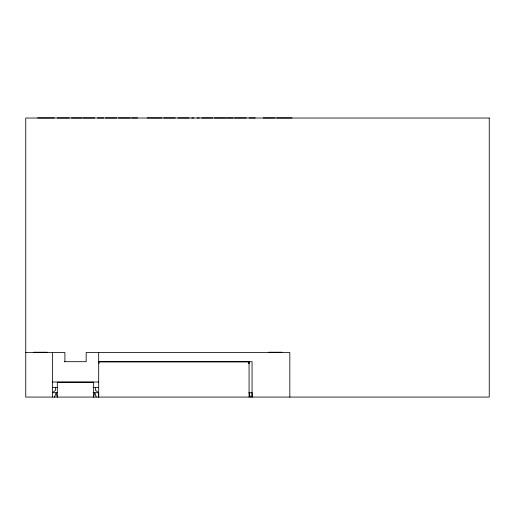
<?xml version="1.0" encoding="UTF-8"?>
<svg xmlns="http://www.w3.org/2000/svg" width="515" height="515" viewBox="0 0 515 515"><rect width="100%" height="100%" fill="white"/><g stroke="black" fill="none" stroke-linecap="round" stroke-linejoin="round"><path stroke-width="0.77" d="M98.687 392.894L98.687 397.071L98.687 361.878L249.067 361.878L248.977 363.474M252.06 393.054L252.06 397.071L252.06 361.697L98.687 361.697L98.687 352.505M248.9 363.41L249.067 361.878M54.526 397.071L56.084 392.894L57.371 397.071M93.363 397.071L94.927 392.894L96.208 397.071M37.576 117.929L54.468 117.929M57.21 117.929L69.364 117.929M71.43 117.929L82.078 117.929M83.037 117.929L94.773 117.929M97.483 117.929L103.734 117.929M105.44 117.929L116.751 117.929M118.392 117.929L130.366 117.929M131.628 117.929L137.602 117.929M147.161 117.929L161.8 117.929M163.609 117.929L175.338 117.929M177.823 117.929L189.134 117.929M191.715 117.929L193.878 117.929M197.116 117.929L199.311 117.929M201.7 117.929L212.695 117.929M214.259 117.929L226.407 117.929M227.212 117.929L233.186 117.929M234.473 117.929L246.447 117.929M249.073 117.929L255.324 117.929M263.204 117.929L275.081 117.929M276.6 117.929L292.076 117.929M33.893 352.228L47.168 352.228M268.656 352.228L281.93 352.228M25.75 352.505L64.896 352.505L64.896 361.697M64.259 361.697L86.166 361.697L86.166 352.505L289.829 352.505L289.829 397.071M52.376 382.027L98.687 382.027M52.376 387.435L57.165 387.435M93.099 387.435L98.687 387.435M57.165 392.707L52.376 392.707L55.44 390.376L55.44 387.435M93.099 392.707L98.687 392.707L95.513 390.376L95.513 387.435M249.067 392.707L252.06 392.707M98.687 361.878L99.163 363.41M249.067 392.894L250.342 397.071M249.067 361.697L249.067 397.071M93.653 397.071L93.653 382.233L57.3 382.233L57.3 397.071M52.376 352.505L52.376 397.071M489.25 118.025L25.75 118.025L25.75 397.071L489.25 397.071L489.25 118.025"/></g></svg>
